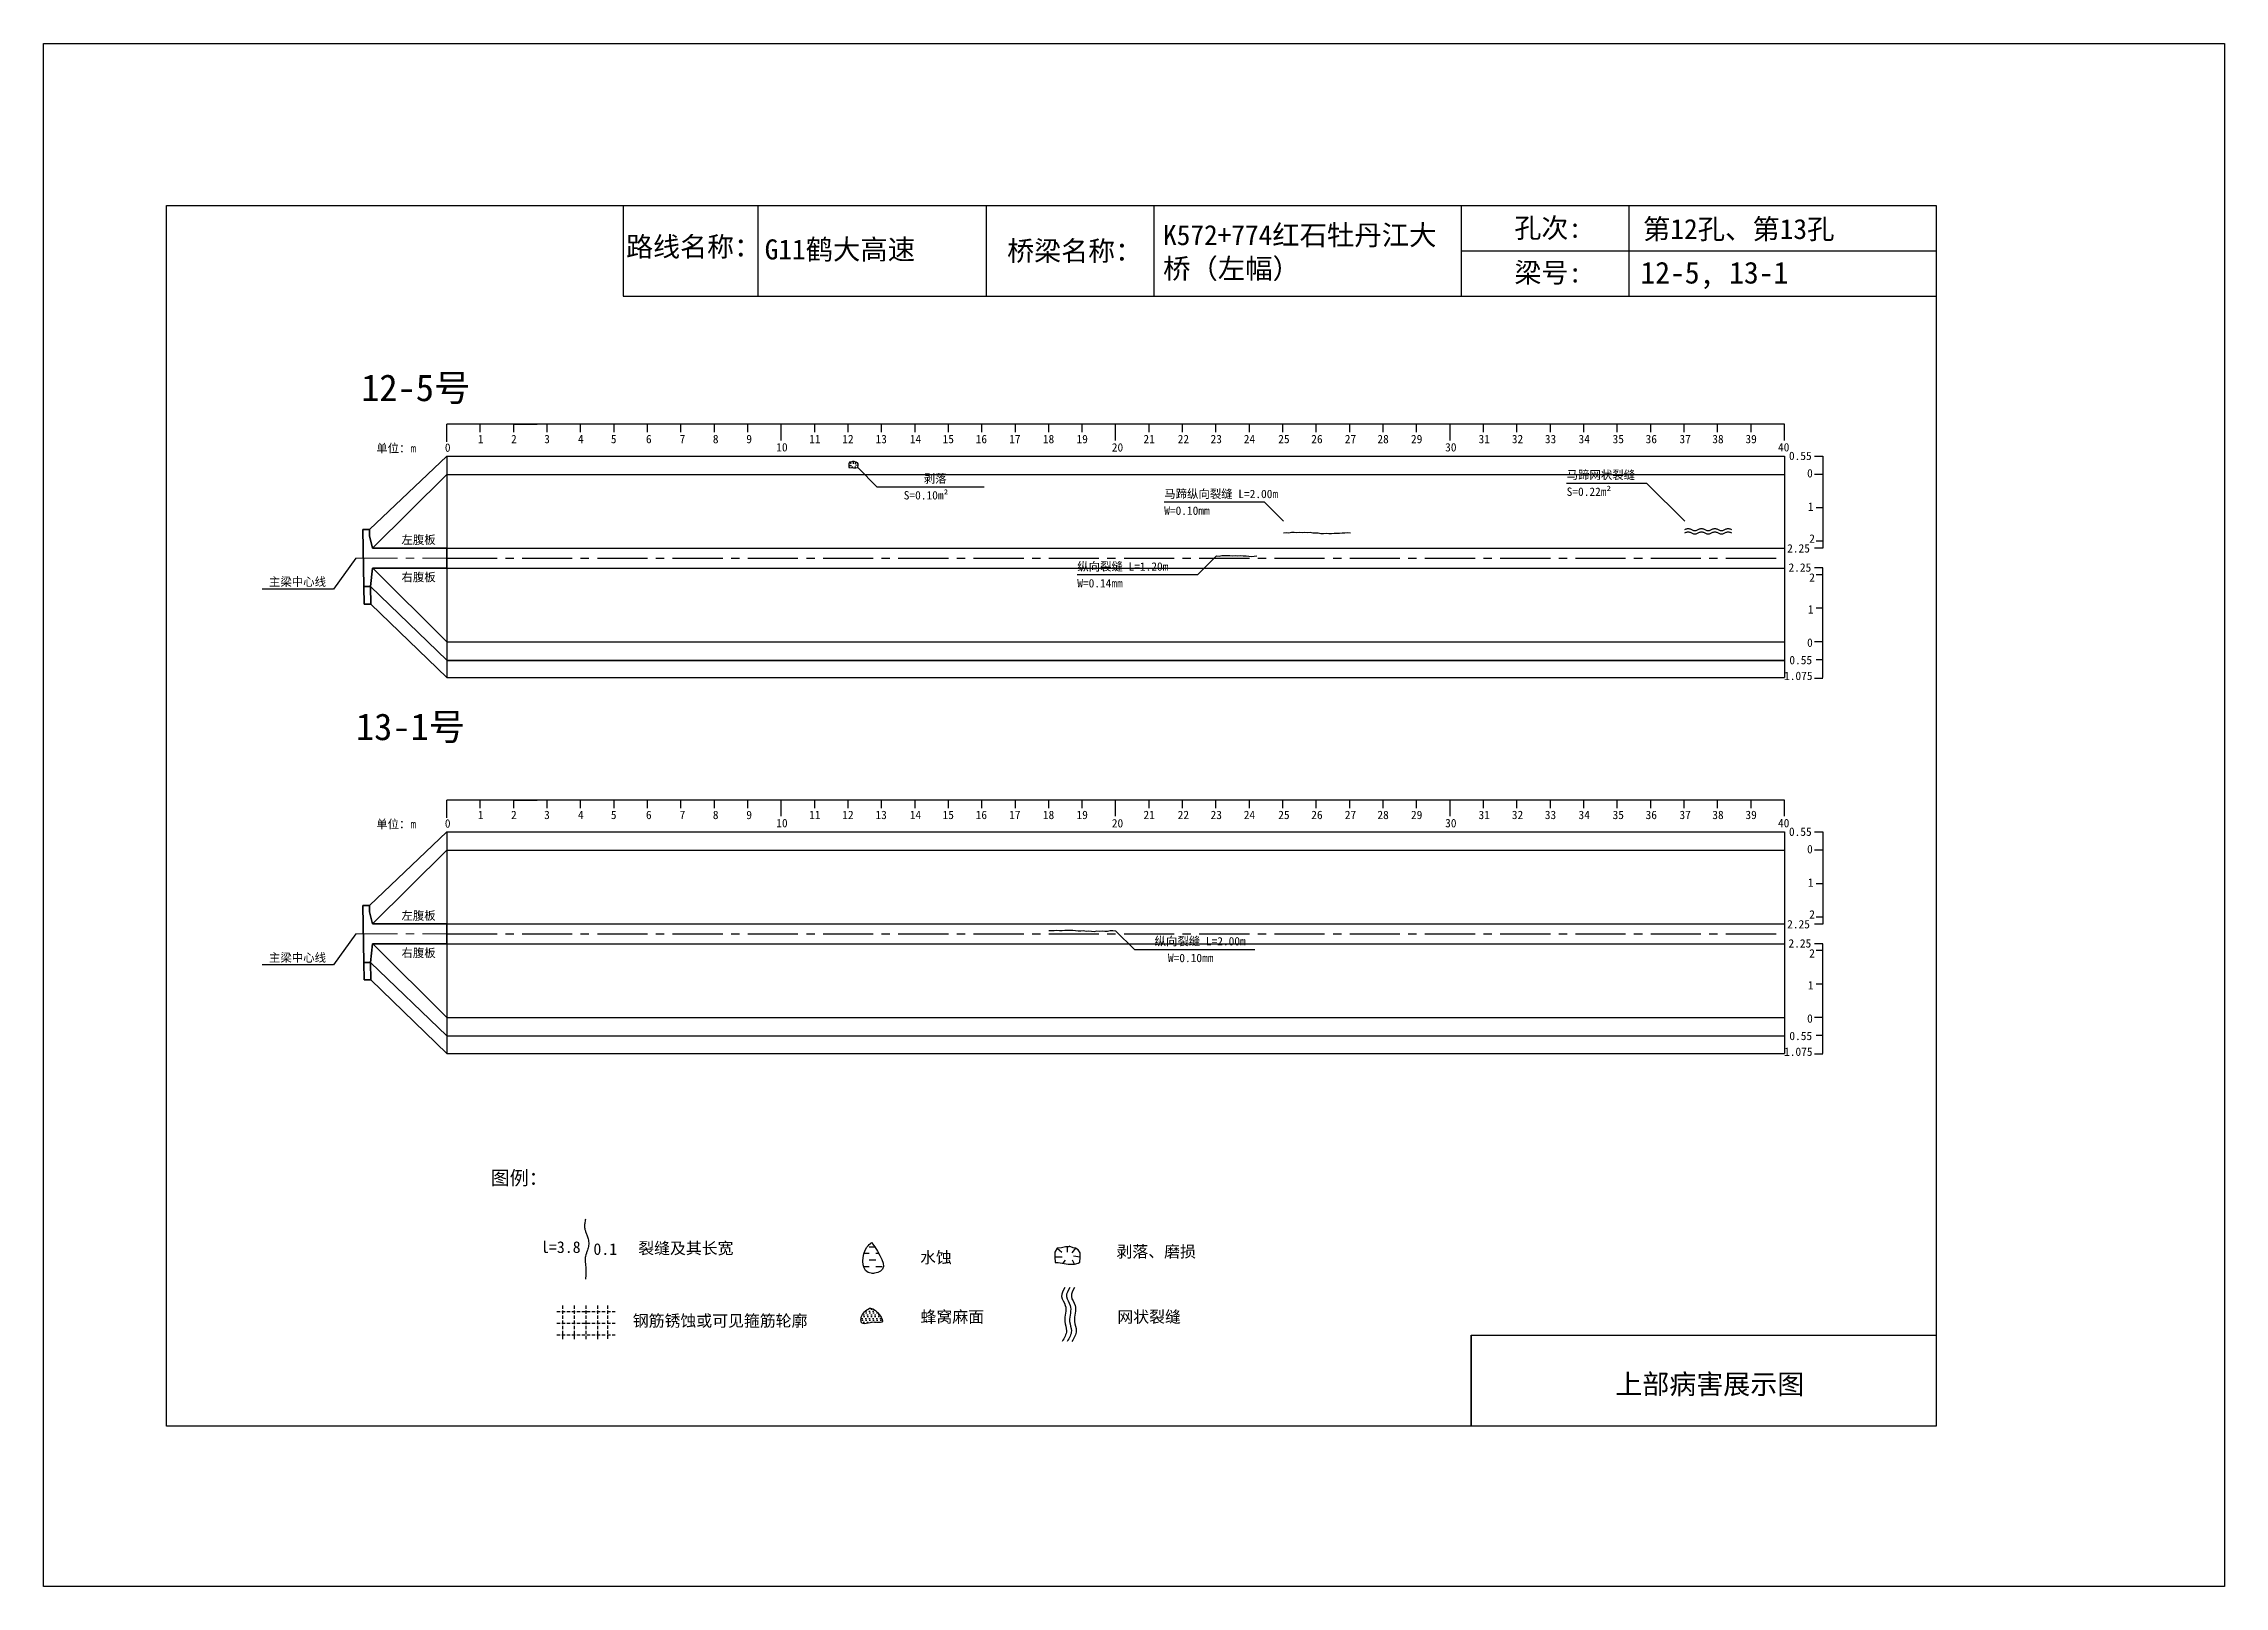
# Model space of a CAD drawing. Header units: millimetres. Extents: x -37 to 615, y -48 to 413.
import ezdxf

# ---------------------------------------------------------------- set-up
doc = ezdxf.new("R2010")
doc.units = ezdxf.units.MM
for name, pattern in [('CENTER', [2, 1.25, -0.25, 0.25, -0.25]), ('CENTER2', [1.125, 0.75, -0.125, 0.125, -0.125]), ('DASHED', [0.75, 0.5, -0.25])]:
    doc.linetypes.add(name, pattern=pattern)
for name, color, linetype in [('加固措施', 7, 'Continuous'), ('图层1', 7, 'Continuous'), ('病害', 5, 'Continuous'), ('轮廓', 3, 'Continuous')]:
    doc.layers.add(name, color=color, linetype=linetype)
doc.layers.add('虚线', color=7, linetype='Continuous', lineweight=30)
doc.styles.get("Standard").update_dxf_attribs({"font": ''})
doc.styles.add('汉字', font='')
doc.styles.get('Standard').set_extended_font_data('SimSun')
doc.styles.get('汉字').set_extended_font_data('SimSun')
pattern_1 = [(0, (-3997.7199, -288.9294), (0.55266586, 1.10533173), [0, -1.10533173])]
pattern_2 = [(0, (-6886.571, -700.7115), (0.55266586, 1.10533173), [0, -1.10533173])]
pattern_3 = [(0, (-3576.1421, -199.0757), (1.9895971, 1.9895971), [1.9895971, -1.9895971])]

# ---------------------------------------------------------------- blocks, each defined once
blk = doc.blocks.new('adfsd')
at = {"lineweight": -2, "ltscale": 0.5}
for p, q in [((1140.897, -3083.694), (1140.936, -3083.729)), ((1140.983, -3083.682), (1140.981, -3083.729)), ((1141.053, -3083.694), (1141.022, -3083.735)), ((1140.876, -3083.768), (1140.94, -3083.769)), ((1140.948, -3083.824), (1140.969, -3083.796)), ((1141.045, -3083.83), (1141.028, -3083.796)), ((1141.094, -3083.772), (1141.036, -3083.763))]:
    blk.add_line(p, q, dxfattribs=at)
blk.add_lwpolyline([(1141, -3083.682), (1140.967, -3083.682), (1140.934, -3083.69), (1140.897, -3083.694), (1140.876, -3083.727), (1140.876, -3083.768), (1140.88, -3083.818), (1140.905, -3083.818), (1140.991, -3083.83), (1141.045, -3083.83), (1141.078, -3083.822), (1141.09, -3083.814), (1141.094, -3083.772), (1141.094, -3083.735), (1141.078, -3083.707), (1141.053, -3083.694), (1141.033, -3083.69), (1141, -3083.678)], dxfattribs=at)
blk = doc.blocks.new('chi')
at = {"color": 0}
for p, q in [((1147.409, -3079.329), (1147.409, -3078.8)), ((1187.409, -3078.8), (1147.409, -3078.8)), ((1148.409, -3079.041), (1148.409, -3078.8)), ((1149.409, -3079.041), (1149.409, -3078.8)), ((1149.409, -3078.8), (1150.109, -3078.8)), ((1150.409, -3079.041), (1150.409, -3078.8)), ((1151.409, -3079.041), (1151.409, -3078.8)), ((1152.409, -3079.041), (1152.409, -3078.8)), ((1153.409, -3079.041), (1153.409, -3078.8)), ((1154.409, -3079.041), (1154.409, -3078.8)), ((1155.409, -3079.041), (1155.409, -3078.8)), ((1156.409, -3079.041), (1156.409, -3078.8)), ((1157.409, -3079.283), (1157.409, -3078.8)), ((1158.409, -3079.041), (1158.409, -3078.8)), ((1159.409, -3079.041), (1159.409, -3078.8)), ((1160.409, -3079.041), (1160.409, -3078.8)), ((1161.409, -3079.041), (1161.409, -3078.8)), ((1162.409, -3079.041), (1162.409, -3078.8)), ((1163.409, -3079.041), (1163.409, -3078.8)), ((1164.409, -3079.041), (1164.409, -3078.8)), ((1165.409, -3079.041), (1165.409, -3078.8)), ((1166.409, -3079.041), (1166.409, -3078.8)), ((1167.409, -3079.283), (1167.409, -3078.8)), ((1168.409, -3079.041), (1168.409, -3078.8)), ((1169.409, -3079.041), (1169.409, -3078.8)), ((1170.409, -3079.041), (1170.409, -3078.8)), ((1171.409, -3079.041), (1171.409, -3078.8)), ((1172.409, -3079.041), (1172.409, -3078.8)), ((1173.409, -3079.041), (1173.409, -3078.8)), ((1174.409, -3079.041), (1174.409, -3078.8)), ((1175.409, -3079.041), (1175.409, -3078.8)), ((1176.409, -3079.041), (1176.409, -3078.8)), ((1177.409, -3079.283), (1177.409, -3078.8)), ((1178.409, -3079.041), (1178.409, -3078.8)), ((1179.409, -3079.041), (1179.409, -3078.8)), ((1180.409, -3079.041), (1180.409, -3078.8)), ((1181.409, -3079.041), (1181.409, -3078.8)), ((1182.409, -3079.041), (1182.409, -3078.8)), ((1183.409, -3079.041), (1183.409, -3078.8)), ((1184.409, -3079.041), (1184.409, -3078.8)), ((1185.409, -3079.041), (1185.409, -3078.8)), ((1186.409, -3079.041), (1186.409, -3078.8)), ((1187.409, -3079.283), (1187.409, -3078.8))]:
    blk.add_line(p, q, dxfattribs=at)
for s, p in [('0', (1147.349, -3079.623)), ('1', (1148.339, -3079.368)), ('2', (1149.328, -3079.368)), ('3', (1150.319, -3079.368)), ('4', (1151.329, -3079.368)), ('5', (1152.313, -3079.368)), ('6', (1153.363, -3079.368)), ('7', (1154.37, -3079.368)), ('8', (1155.363, -3079.368)), ('9', (1156.363, -3079.368)), ('10', (1157.259, -3079.613)), ('11', (1158.242, -3079.368)), ('12', (1159.233, -3079.368)), ('13', (1160.227, -3079.368)), ('14', (1161.252, -3079.368)), ('15', (1162.233, -3079.368)), ('16', (1163.223, -3079.368)), ('17', (1164.224, -3079.368)), ('18', (1165.232, -3079.368)), ('19', (1166.238, -3079.368)), ('20', (1167.294, -3079.617)), ('21', (1168.24, -3079.368)), ('22', (1169.264, -3079.368)), ('23', (1170.247, -3079.368)), ('24', (1171.24, -3079.368)), ('25', (1172.271, -3079.368)), ('26', (1173.258, -3079.368)), ('27', (1174.261, -3079.368)), ('28', (1175.236, -3079.368)), ('29', (1176.24, -3079.368)), ('30', (1177.262, -3079.613)), ('31', (1178.261, -3079.368)), ('32', (1179.256, -3079.368)), ('33', (1180.243, -3079.368)), ('34', (1181.251, -3079.368)), ('35', (1182.269, -3079.368)), ('36', (1183.256, -3079.368)), ('37', (1184.269, -3079.368)), ('38', (1185.251, -3079.368)), ('39', (1186.242, -3079.368)), ('40', (1187.216, -3079.613))]:
    blk.add_text(s, height=0.25).set_placement(p)
blk = doc.blocks.new('kopp')
at = {"color": 0}
for p, q in [((1188.308, -3078.25), (1188.558, -3078.25)), ((1188.558, -3078.25), (1188.558, -3078.8)), ((1188.558, -3078.8), (1188.308, -3078.8)), ((1188.558, -3078.8), (1188.558, -3079.8)), ((1188.558, -3079.8), (1188.358, -3079.8)), ((1188.558, -3079.8), (1188.558, -3079.8)), ((1188.558, -3079.8), (1188.558, -3080.8)), ((1188.558, -3081.009), (1188.308, -3081.009)), ((1188.558, -3080.8), (1188.358, -3080.8)), ((1188.558, -3080.8), (1188.558, -3081.009)), ((1188.558, -3081.592), (1188.308, -3081.592)), ((1188.558, -3081.8), (1188.358, -3081.8)), ((1188.558, -3081.8), (1188.558, -3081.592)), ((1188.558, -3082.8), (1188.558, -3081.8)), ((1188.558, -3082.8), (1188.358, -3082.8)), ((1188.558, -3083.8), (1188.558, -3082.8)), ((1188.558, -3082.8), (1188.558, -3082.8)), ((1188.558, -3083.8), (1188.308, -3083.8)), ((1188.558, -3084.875), (1188.558, -3083.8)), ((1188.558, -3084.338), (1188.358, -3084.338)), ((1188.308, -3084.888), (1188.558, -3084.888))]:
    blk.add_line(p, q, dxfattribs=at)
for s, p in [('0.55', (1187.543, -3078.37)), ('0', (1188.086, -3078.891)), ('1', (1188.109, -3079.89)), ('2', (1188.15, -3080.842)), ('2.25', (1187.49, -3081.135)), ('2.25', (1187.53, -3081.708)), ('2', (1188.15, -3082.006)), ('1', (1188.109, -3082.959)), ('0', (1188.086, -3083.954)), ('0.55', (1187.556, -3084.474)), ('1.075', (1187.398, -3084.946))]:
    blk.add_text(s, height=0.25).set_placement(p)

msp = doc.modelspace()

# ---------------------------------------------------------------- hatches: boundary and pattern name
at = {"layer": '加固措施', "lineweight": -2}
h = msp.add_hatch(dxfattribs=at)
h.set_pattern_fill('DASH', color=256, scale=0.626645)
h.set_pattern_definition(pattern_3)
edge = h.paths.add_edge_path()
edge.add_spline(control_points=[(210.85, 54.88), (210.36, 54.45), (208.03, 52.39), (207.41, 44.9), (216.74, 46.23), (213.29, 51.3), (210.85, 54.88)], knot_values=[0, 0, 0, 0, 3.237042, 15.187225, 21.182779, 35.601669, 35.601669, 35.601669, 35.601669], degree=3, periodic=0)
h = msp.add_hatch(dxfattribs=at)
h.set_pattern_fill('DASH', color=256, scale=0.626645)
h.set_pattern_definition(pattern_3)
edge = h.paths.add_edge_path()
edge.add_spline(control_points=[(210.85, 54.88), (210.36, 54.45), (208.03, 52.39), (207.41, 44.9), (216.74, 46.23), (213.29, 51.3), (210.85, 54.88)], knot_values=[0, 0, 0, 0, 3.237042, 15.187225, 21.182779, 35.601669, 35.601669, 35.601669, 35.601669], degree=3, periodic=0)
h = msp.add_hatch(dxfattribs=at)
h.set_pattern_fill('DOTS', scale=0.696272)
h.set_pattern_definition(pattern_1)
edge = h.paths.add_edge_path()
edge.add_spline(control_points=[(210.19, 35.22), (209.15, 34.51), (207.68, 33.49), (207.52, 29.75), (211, 31.47), (215.72, 30.12), (212.21, 35.3), (210.31, 35.22), (210.19, 35.22)], knot_values=[0, 0, 0, 0, 5.205471, 7.397577, 12.944796, 16.169923, 23.88441, 24.400432, 24.400432, 24.400432, 24.400432], degree=3, periodic=0)
h = msp.add_hatch(dxfattribs=at)
h.set_pattern_fill('DOTS', scale=0.696272)
h.set_pattern_definition(pattern_1)
edge = h.paths.add_edge_path()
edge.add_spline(control_points=[(210.19, 35.22), (209.15, 34.51), (207.68, 33.49), (207.52, 29.75), (211, 31.47), (215.72, 30.12), (212.21, 35.3), (210.31, 35.22), (210.19, 35.22)], knot_values=[0, 0, 0, 0, 5.205471, 7.397577, 12.944796, 16.169923, 23.88441, 24.400432, 24.400432, 24.400432, 24.400432], degree=3, periodic=0)
at = {"layer": '病害', "lineweight": -2}
h = msp.add_hatch(dxfattribs=at)
h.set_pattern_fill('DOTS', color=4, scale=0.696272, style=0)
h.set_pattern_definition(pattern_2)
edge = h.paths.add_edge_path()
edge.add_spline(control_points=[(210.19, 35.22), (209.15, 34.51), (207.68, 33.49), (207.52, 29.75), (211, 31.47), (215.72, 30.12), (212.21, 35.3), (210.31, 35.22), (210.19, 35.22)], knot_values=[0, 0, 0, 0, 1.041094, 1.479515, 2.588959, 3.233985, 4.776882, 4.880086, 4.880086, 4.880086, 4.880086], degree=3, periodic=0)
h = msp.add_hatch(dxfattribs=at)
h.set_pattern_fill('DOTS', color=4, scale=0.696272, style=0)
h.set_pattern_definition(pattern_2)
edge = h.paths.add_edge_path()
edge.add_spline(control_points=[(210.19, 35.22), (209.15, 34.51), (207.68, 33.49), (207.52, 29.75), (211, 31.47), (215.72, 30.12), (212.21, 35.3), (210.31, 35.22), (210.19, 35.22)], knot_values=[0, 0, 0, 0, 1.041094, 1.479515, 2.588959, 3.233985, 4.776882, 4.880086, 4.880086, 4.880086, 4.880086], degree=3, periodic=0)

# ---------------------------------------------------------------- linework, layer by layer
at = {"color": 0, "linetype": 'ByBlock'}
for p, q in [((0, 364.85), (529.17, 364.85)), ((0, 0), (0, 364.85)), ((136.5, 364.85), (136.5, 337.72)), ((245.1, 364.85), (245.1, 337.72)), ((387.13, 364.85), (387.13, 337.72)), ((437.29, 364.79), (437.29, 337.66)), ((529.17, 364.85), (529.17, 0)), ((136.5, 337.72), (529.17, 337.72)), ((390.12, 0), (390.12, 27.12)), ((390.12, 27.12), (529.17, 27.12)), ((529.17, 0), (0, 0))]:
    msp.add_line(p, q, dxfattribs=at)
at = {"color": 0}
for p, q in [((60.65, 267.93), (83.82, 289.93)), ((83.82, 289.93), (83.82, 223.68)), ((83.82, 289.93), (483.82, 289.93)), ((483.82, 289.93), (483.82, 223.68)), ((61.57, 262.43), (83.82, 284.43)), ((83.82, 262.43), (483.82, 262.43)), ((483.82, 262.43), (483.82, 259.43)), ((56.57, 259.43), (49.96, 250.17)), ((61.64, 256.43), (83.82, 234.43)), ((83.82, 256.43), (483.82, 256.43)), ((49.96, 250.17), (28.63, 250.17)), ((60.99, 250.93), (83.82, 228.93)), ((61.09, 245.68), (83.82, 223.68)), ((83.82, 234.43), (483.82, 234.43)), ((83.82, 228.93), (483.82, 228.93)), ((83.82, 228.81), (483.82, 228.81)), ((83.82, 223.68), (483.82, 223.68)), ((60.65, 155.59), (83.82, 177.59)), ((83.82, 177.59), (83.82, 111.34)), ((83.82, 177.59), (483.82, 177.59)), ((483.82, 177.59), (483.82, 111.34)), ((61.57, 150.08), (83.82, 172.09)), ((83.82, 172.09), (483.82, 172.09)), ((83.82, 150.09), (483.82, 150.09)), ((483.82, 150.09), (483.82, 147.09)), ((56.57, 147.09), (49.96, 137.83)), ((61.64, 144.09), (83.82, 122.09)), ((83.82, 144.09), (483.82, 144.09)), ((49.96, 137.83), (28.63, 137.83)), ((60.99, 138.59), (83.82, 116.59)), ((61.09, 133.34), (83.82, 111.34)), ((83.82, 122.09), (483.82, 122.09)), ((83.82, 116.59), (483.82, 116.59)), ((83.82, 111.34), (483.82, 111.34))]:
    msp.add_line(p, q, dxfattribs=at)
at = {"color": 7}
for p, q in [((204, 287.13), (204.82, 287.12)), ((204.26, 288.08), (204.77, 287.64)), ((205.37, 288.24), (205.34, 287.64)), ((206.26, 288.08), (205.86, 287.56)), ((206.79, 287.08), (206.04, 287.2)), ((204.92, 286.42), (205.19, 286.78)), ((206.16, 286.35), (205.94, 286.78))]:
    msp.add_line(p, q, dxfattribs=at)
msp.add_line((83.82, 284.43), (483.82, 284.43))
at = {"color": 1, "linetype": 'CENTER2', "ltscale": 20}
for p, q in [((83.82, 259.43), (483.82, 259.43)), ((83.82, 147.09), (483.82, 147.09))]:
    msp.add_line(p, q, dxfattribs=at)
at = {"color": 1, "linetype": 'DASHED', "ltscale": 2}
for p, q in [((116.71, 34.25), (134.11, 34.25)), ((116.71, 34.25), (134.11, 34.25)), ((118.45, 35.99), (118.45, 25.55)), ((118.45, 35.99), (118.45, 25.55)), ((121.93, 35.99), (121.93, 25.55)), ((121.93, 35.99), (121.93, 25.55)), ((125.41, 35.99), (125.41, 25.55)), ((125.41, 35.99), (125.41, 25.55)), ((128.89, 35.99), (128.89, 25.55)), ((128.89, 35.99), (128.89, 25.55)), ((131.87, 36.02), (131.87, 25.57)), ((131.87, 36.02), (131.87, 25.57)), ((116.71, 30.77), (134.11, 30.77)), ((116.71, 30.77), (134.11, 30.77)), ((116.71, 27.29), (134.11, 27.29)), ((116.71, 27.29), (134.11, 27.29))]:
    msp.add_line(p, q, dxfattribs=at)
at = {"color": 3, "linetype": 'ByBlock'}
msp.add_lwpolyline([(-36.77, 413.19), (615.38, 413.19), (615.38, -47.93), (-36.77, -47.93)], close=True, dxfattribs=at)
at = {"color": 7}
for points in [[(205.58, 288.24), (205.16, 288.24), (204.74, 288.13), (204.26, 288.08), (204, 287.66), (204, 287.13), (204.05, 286.5), (204.37, 286.5), (205.47, 286.35), (206.16, 286.35), (206.58, 286.45), (206.74, 286.56), (206.79, 287.08), (206.79, 287.56), (206.58, 287.92), (206.26, 288.08), (206, 288.13), (205.58, 288.29)], [(206.79, 286.35), (212.45, 280.69), (244.45, 280.69)], [(454, 270.45), (442.69, 281.76), (418.69, 281.76)], [(334, 270.45), (328.34, 276.1), (298.34, 276.1)], [(454, 267.95), (454.2, 268.04), (454.4, 268.12), (454.6, 268.19), (454.8, 268.23), (455, 268.25), (455.2, 268.23), (455.4, 268.19), (455.6, 268.12), (455.8, 268.04), (456, 267.95), (456.2, 267.85), (456.4, 267.77), (456.6, 267.7), (456.8, 267.66), (457, 267.65), (457.2, 267.66), (457.4, 267.7), (457.6, 267.77), (457.8, 267.85), (458, 267.95), (458.2, 268.04), (458.4, 268.12), (458.6, 268.19), (458.8, 268.23), (459, 268.25), (459.2, 268.23), (459.4, 268.19), (459.6, 268.12), (459.8, 268.04), (460, 267.95), (460.2, 267.85), (460.4, 267.77), (460.6, 267.7), (460.8, 267.66), (461, 267.65), (461.2, 267.66), (461.4, 267.7), (461.6, 267.77), (461.8, 267.85), (462, 267.95), (462.2, 268.04), (462.4, 268.12), (462.6, 268.19), (462.8, 268.23), (463, 268.25), (463.2, 268.23), (463.4, 268.19), (463.6, 268.12), (463.8, 268.04), (464, 267.95), (464.2, 267.85), (464.4, 267.77), (464.6, 267.7), (464.8, 267.66), (465, 267.65), (465.2, 267.66), (465.4, 267.7), (465.6, 267.77), (465.8, 267.85), (466, 267.95), (466.2, 268.04), (466.4, 268.12), (466.6, 268.19), (466.8, 268.23), (467, 268.25), (467.2, 268.23), (467.4, 268.19), (467.6, 268.12), (467.8, 268.04), (468, 267.95)], [(334, 266.94), (334.8, 267.11), (335.6, 267), (336.4, 267.18), (337.2, 267.19), (338, 267.03), (338.8, 267.15), (339.6, 267.09), (340.4, 267.16), (341.2, 267.11), (342, 267.13), (342.8, 266.93), (343.6, 266.99), (344.4, 266.98), (345.2, 266.8), (346, 266.77), (346.8, 266.89), (347.6, 266.8), (348.4, 266.8), (349.2, 266.85), (350, 266.87), (350.8, 266.91), (351.6, 267), (352.4, 266.93), (353.2, 267.04), (354, 266.97)], [(454, 266.95), (454.2, 267.04), (454.4, 267.12), (454.6, 267.19), (454.8, 267.23), (455, 267.25), (455.2, 267.23), (455.4, 267.19), (455.6, 267.12), (455.8, 267.04), (456, 266.95), (456.2, 266.85), (456.4, 266.77), (456.6, 266.7), (456.8, 266.66), (457, 266.65), (457.2, 266.66), (457.4, 266.7), (457.6, 266.77), (457.8, 266.85), (458, 266.95), (458.2, 267.04), (458.4, 267.12), (458.6, 267.19), (458.8, 267.23), (459, 267.25), (459.2, 267.23), (459.4, 267.19), (459.6, 267.12), (459.8, 267.04), (460, 266.95), (460.2, 266.85), (460.4, 266.77), (460.6, 266.7), (460.8, 266.66), (461, 266.65), (461.2, 266.66), (461.4, 266.7), (461.6, 266.77), (461.8, 266.85), (462, 266.95), (462.2, 267.04), (462.4, 267.12), (462.6, 267.19), (462.8, 267.23), (463, 267.25), (463.2, 267.23), (463.4, 267.19), (463.6, 267.12), (463.8, 267.04), (464, 266.95), (464.2, 266.85), (464.4, 266.77), (464.6, 266.7), (464.8, 266.66), (465, 266.65), (465.2, 266.66), (465.4, 266.7), (465.6, 266.77), (465.8, 266.85), (466, 266.95), (466.2, 267.04), (466.4, 267.12), (466.6, 267.19), (466.8, 267.23), (467, 267.25), (467.2, 267.23), (467.4, 267.19), (467.6, 267.12), (467.8, 267.04), (468, 266.95)], [(314, 260.05), (308.34, 254.4), (272.34, 254.4)], [(314, 260.1), (314.8, 260.01), (315.6, 260.15), (316.4, 260.23), (317.2, 260.19), (318, 260.16), (318.8, 260.12), (319.6, 260.23), (320.4, 260.14), (321.2, 260.18), (322, 260.11), (322.8, 260.12), (323.6, 260.02), (324.4, 259.91), (325.2, 260.04), (326, 260.05)], [(263.8, 148.07), (264.6, 148.1), (265.4, 148.11), (266.2, 148.19), (267, 148.14), (267.8, 148.12), (268.6, 148.25), (269.4, 148.2), (270.2, 148.16), (271, 148.17), (271.8, 148.07), (272.6, 148.04), (273.4, 148.03), (274.2, 148.11), (275, 147.93), (275.8, 148.02), (276.6, 147.92), (277.4, 147.83), (278.2, 147.98), (279, 147.9), (279.8, 148.01), (280.6, 147.95), (281.4, 147.91), (282.2, 148.07), (283, 148.14), (283.8, 148.05)], [(283.8, 148.05), (289.46, 142.4), (325.46, 142.4)]]:
    msp.add_lwpolyline(points, dxfattribs=at)
for points in [[(268.59, 41.36), (268.08, 40.47), (267.03, 38.67), (269.71, 35.55), (267.97, 31.9), (269.63, 28.26), (268.46, 26.35), (267.82, 25.31)], [(268.59, 41.36), (268.08, 40.47), (267.03, 38.67), (269.71, 35.55), (267.97, 31.9), (269.63, 28.26), (268.46, 26.35), (267.82, 25.31)], [(270.07, 41.36), (269.55, 40.47), (268.51, 38.67), (271.18, 35.55), (269.44, 31.9), (271.1, 28.26), (269.94, 26.35), (269.3, 25.31)], [(270.07, 41.36), (269.55, 40.47), (268.51, 38.67), (271.18, 35.55), (269.44, 31.9), (271.1, 28.26), (269.94, 26.35), (269.3, 25.31)], [(271.52, 41.36), (271, 40.47), (269.96, 38.67), (272.63, 35.55), (270.89, 31.9), (272.55, 28.26), (271.39, 26.35), (270.75, 25.31)], [(271.52, 41.36), (271, 40.47), (269.96, 38.67), (272.63, 35.55), (270.89, 31.9), (272.55, 28.26), (271.39, 26.35), (270.75, 25.31)]]:
    msp.add_open_spline(points, degree=3, knots=[0, 0, 0, 0, 2.808133, 5.677796, 10.461234, 13.324406, 16.732801, 16.732801, 16.732801, 16.732801])
at = {"lineweight": -2}
msp.add_open_spline([(210.19, 35.22), (209.15, 34.51), (207.68, 33.49), (207.52, 29.75), (211, 31.47), (215.72, 30.12), (212.21, 35.3), (210.31, 35.22), (210.19, 35.22)], degree=3, knots=[0, 0, 0, 0, 3.624423, 5.150725, 9.013098, 11.258664, 16.630045, 16.989336, 16.989336, 16.989336, 16.989336], dxfattribs=at)
msp.add_open_spline([(210.19, 35.22), (209.15, 34.51), (207.68, 33.49), (207.52, 29.75), (211, 31.47), (215.72, 30.12), (212.21, 35.3), (210.31, 35.22), (210.19, 35.22)], degree=3, knots=[0, 0, 0, 0, 3.624423, 5.150725, 9.013098, 11.258664, 16.630045, 16.989336, 16.989336, 16.989336, 16.989336], dxfattribs=at)
at = {"layer": '加固措施', "lineweight": -2}
msp.add_open_spline([(210.85, 54.88), (210.36, 54.45), (208.03, 52.39), (207.41, 44.9), (216.74, 46.23), (213.29, 51.3), (210.85, 54.88)], degree=3, knots=[0, 0, 0, 0, 2.028466, 9.51698, 13.274057, 22.309569, 22.309569, 22.309569, 22.309569], dxfattribs=at)
msp.add_open_spline([(210.85, 54.88), (210.36, 54.45), (208.03, 52.39), (207.41, 44.9), (216.74, 46.23), (213.29, 51.3), (210.85, 54.88)], degree=3, knots=[0, 0, 0, 0, 2.028466, 9.51698, 13.274057, 22.309569, 22.309569, 22.309569, 22.309569], dxfattribs=at)
at = {"layer": '图层1', "lineweight": -2}
msp.add_open_spline([(125.25, 61.82), (125.22, 61.61), (125.18, 61.39), (125.07, 60.75), (125.02, 60.35), (124.99, 59.78), (125, 59.6), (125.02, 59.31), (125.03, 59.21), (125.06, 59), (125.09, 58.89), (125.19, 58.51), (125.29, 58.21), (125.54, 57.57), (125.69, 57.22), (125.96, 56.46), (126.09, 56.04), (126.21, 55.34), (126.24, 55.06), (126.25, 54.51), (126.23, 54.25), (126.16, 53.74), (126.11, 53.5), (126, 53.03), (125.93, 52.81), (125.76, 52.25), (125.64, 51.93), (125.45, 51.33), (125.36, 51.04), (125.27, 50.66), (125.24, 50.54), (125.21, 50.32), (125.2, 50.23), (125.18, 50.03), (125.17, 49.92), (125.17, 49.54), (125.18, 49.25), (125.23, 48.62), (125.27, 48.29), (125.33, 47.7), (125.35, 47.46), (125.38, 47), (125.39, 46.78), (125.4, 46.36), (125.4, 46.16), (125.39, 45.54), (125.37, 45.14), (125.32, 44.45), (125.3, 44.15), (125.27, 43.85)], degree=3, knots=[0, 0, 0, 0, 0.93103, 0.93103, 2.904338, 2.904338, 3.933552, 3.933552, 4.598026, 4.598026, 5.2625, 5.2625, 6.799065, 6.799065, 8.335629, 8.335629, 9.872194, 9.872194, 10.744529, 10.744529, 11.616864, 11.616864, 12.4892, 12.4892, 13.361535, 13.361535, 14.755665, 14.755665, 16.149795, 16.149795, 16.835641, 16.835641, 17.410365, 17.410365, 17.98509, 17.98509, 19.45733, 19.45733, 20.929571, 20.929571, 21.910052, 21.910052, 22.722819, 22.722819, 23.535585, 23.535585, 25.161117, 25.161117, 26.428502, 26.428502, 26.428502, 26.428502], dxfattribs=at)
msp.add_open_spline([(125.25, 61.82), (125.22, 61.61), (125.18, 61.39), (125.07, 60.75), (125.02, 60.35), (124.99, 59.78), (125, 59.6), (125.02, 59.31), (125.03, 59.21), (125.06, 59), (125.09, 58.89), (125.19, 58.51), (125.29, 58.21), (125.54, 57.57), (125.69, 57.22), (125.96, 56.46), (126.09, 56.04), (126.21, 55.34), (126.24, 55.06), (126.25, 54.51), (126.23, 54.25), (126.16, 53.74), (126.11, 53.5), (126, 53.03), (125.93, 52.81), (125.76, 52.25), (125.64, 51.93), (125.45, 51.33), (125.36, 51.04), (125.27, 50.66), (125.24, 50.54), (125.21, 50.32), (125.2, 50.23), (125.18, 50.03), (125.17, 49.92), (125.17, 49.54), (125.18, 49.25), (125.23, 48.62), (125.27, 48.29), (125.33, 47.7), (125.35, 47.46), (125.38, 47), (125.39, 46.78), (125.4, 46.36), (125.4, 46.16), (125.39, 45.54), (125.37, 45.14), (125.32, 44.45), (125.3, 44.15), (125.27, 43.85)], degree=3, knots=[0, 0, 0, 0, 0.93103, 0.93103, 2.904338, 2.904338, 3.933552, 3.933552, 4.598026, 4.598026, 5.2625, 5.2625, 6.799065, 6.799065, 8.335629, 8.335629, 9.872194, 9.872194, 10.744529, 10.744529, 11.616864, 11.616864, 12.4892, 12.4892, 13.361535, 13.361535, 14.755665, 14.755665, 16.149795, 16.149795, 16.835641, 16.835641, 17.410365, 17.410365, 17.98509, 17.98509, 19.45733, 19.45733, 20.929571, 20.929571, 21.910052, 21.910052, 22.722819, 22.722819, 23.535585, 23.535585, 25.161117, 25.161117, 26.428502, 26.428502, 26.428502, 26.428502], dxfattribs=at)
at = {"layer": '病害', "color": 5}
for p, q in [((136.5, 364.85), (136.5, 337.72)), ((245.1, 364.85), (245.1, 337.72)), ((387.13, 364.85), (387.13, 337.72)), ((529.17, 364.85), (529.17, 337.72)), ((136.5, 337.72), (386.58, 337.72)), ((386.58, 337.72), (529.17, 337.72)), ((390.12, 27.12), (529.17, 27.12)), ((390.12, 27.12), (390.12, 0)), ((529.17, 27.12), (529.17, 0))]:
    msp.add_line(p, q, dxfattribs=at)
at = {"layer": '病害', "color": 0}
for p, q in [((176.83, 364.85), (176.83, 337.72)), ((295.25, 364.85), (295.25, 337.72)), ((387.14, 351.23), (529.17, 351.23))]:
    msp.add_line(p, q, dxfattribs=at)
at = {"layer": '虚线', "linetype": 'CENTER', "lineweight": 18, "ltscale": 10}
for p, q in [((56.57, 259.43), (83.82, 259.43)), ((56.57, 147.09), (83.82, 147.09))]:
    msp.add_line(p, q, dxfattribs=at)
at = {"layer": '轮廓', "color": 5, "lineweight": 35}
for p, q in [((58.99, 250.93), (58.65, 267.93)), ((58.65, 267.93), (60.65, 267.93)), ((60.69, 266.05), (60.65, 267.93)), ((61.57, 262.43), (60.69, 266.05)), ((83.82, 262.43), (61.57, 262.43)), ((83.82, 256.43), (83.82, 262.43)), ((60.99, 250.93), (61.63, 256.43)), ((83.82, 256.43), (61.63, 256.43)), ((58.99, 250.93), (60.99, 250.93)), ((59.09, 245.68), (58.99, 250.93)), ((61.09, 245.68), (60.99, 250.93)), ((59.09, 245.68), (61.09, 245.68)), ((58.99, 138.59), (58.65, 155.59)), ((58.65, 155.59), (60.65, 155.59)), ((60.69, 153.71), (60.65, 155.59)), ((61.57, 150.08), (60.69, 153.71)), ((83.82, 150.08), (61.57, 150.08)), ((83.82, 144.08), (83.82, 150.08)), ((60.99, 138.59), (61.63, 144.09)), ((83.82, 144.09), (61.63, 144.09)), ((58.99, 138.59), (60.99, 138.59)), ((59.09, 133.34), (58.99, 138.59)), ((61.09, 133.34), (60.99, 138.59)), ((59.09, 133.34), (61.09, 133.34))]:
    msp.add_line(p, q, dxfattribs=at)

# ---------------------------------------------------------------- block references
at = {"color": 0}
for name, p, xscale, yscale, zscale in [('chi', (-11390.27, 31087.43), 9.999999999994273, 9.999999999994273, 9.999999999994273), ('kopp', (-11390.27, 31072.43), 9.999999999994273, 9.999999999994273, 9.999999999994273), ('chi', (-11390.27, 30975.09), 9.999999999994273, 9.999999999994273, 9.999999999994273), ('kopp', (-11390.27, 30960.09), 9.999999999994273, 9.999999999994273, 9.999999999994273), ('adfsd', (-39452.38, 107407.64), 34.81359766870787, 34.81359766870787, 34.81359766870787), ('adfsd', (-39452.38, 107407.64), 34.81359766870787, 34.81359766870787, 34.81359766870787)]:
    msp.add_blockref(name, p, dxfattribs=dict(at, xscale=xscale, yscale=yscale, zscale=zscale))

# ---------------------------------------------------------------- texts
for s, p in [('单位：m', (62.7, 290.99)), ('左腹板', (70.24, 263.64)), ('右腹板', (70.24, 252.47)), ('主梁中心线', (30.63, 251.08)), ('单位：m', (62.7, 178.65)), ('左腹板', (70.24, 151.3)), ('主梁中心线', (30.63, 138.73)), ('右腹板', (70.24, 140.13))]:
    msp.add_text(s, height=2.5).set_placement(p)
at = {"color": 7}
for s, p in [('剥落', (226.45, 281.94)), ('S=0.22m²', (418.69, 278.01)), ('马蹄网状裂缝', (418.69, 283.01)), ('S=0.10m²', (220.45, 276.94)), ('W=0.10mm', (298.34, 272.35)), ('马蹄纵向裂缝 L=2.00m', (298.34, 277.35)), ('纵向裂缝 L=1.20m', (272.34, 255.65)), ('W=0.14mm', (272.34, 250.65)), ('纵向裂缝 L=2.00m', (295.46, 143.65)), ('W=0.10mm', (299.46, 138.65))]:
    msp.add_text(s, height=2.5, dxfattribs=at).set_placement(p)
at = {"linetype": 'ByBlock', "attachment_point": 1, "style": '汉字'}
for s, insert, char_height, width in [('K572+774红石牡丹江大桥（左幅）', (298, 358.97), 6, 87.5474), ('{\\C0;第12孔、第13孔}', (441.52, 360.78), 6, 77.4135), ('{\\C0;G11鹤大高速}', (178.87, 354.68), 6, 62.8604), ('{\\C0;12-5, 13-1}', (440.75, 347.98), 6.5, 84.1186), ('{\\C0;12-5号}', (58.2, 314.34), 8, 49.3496), ('{\\C0;13-1号}', (56.63, 213.01), 8, 49.3496)]:
    msp.add_mtext(s, dxfattribs=dict(at, insert=insert, char_height=char_height, width=width))
at = {"layer": '图层1', "style": '汉字'}
for s, p in [('孔次:', (403.05, 355.16)), ('路线名称：', (137.42, 349.54)), ('桥梁名称：', (251.38, 348.29)), ('梁号:', (403.08, 341.8)), ('上部病害展示图', (433.23, 9.56))]:
    msp.add_text(s, height=5.918, dxfattribs=at).set_placement(p)
at = {"layer": '图层1', "lineweight": -2, "attachment_point": 1}
for s, insert, char_height in [('图例：', (96.91, 76.23), 4.178), ('图例：', (96.91, 76.23), 4.178), ('l=3.8', (111.98, 55.21), 3.481), ('l=3.8', (111.98, 55.21), 3.481), ('0.1', (127.65, 54.63), 3.481), ('0.1', (127.65, 54.63), 3.481), ('裂缝及其长宽', (141.05, 54.88), 3.481), ('裂缝及其长宽', (141.05, 54.88), 3.481), ('水蚀', (225.33, 52.14), 3.481), ('水蚀', (225.33, 52.14), 3.481), ('剥落、磨损', (284.06, 53.89), 3.481), ('剥落、磨损', (284.06, 53.89), 3.481), ('钢筋锈蚀或可见箍筋轮廓', (139.42, 33.21), 3.4814), ('钢筋锈蚀或可见箍筋轮廓', (139.42, 33.21), 3.4814), ('蜂窝麻面', (225.48, 34.38), 3.481), ('蜂窝麻面', (225.48, 34.38), 3.481), ('网状裂缝', (284.32, 34.39), 3.481), ('网状裂缝', (284.32, 34.39), 3.481)]:
    msp.add_mtext(s, dxfattribs=dict(at, insert=insert, char_height=char_height))

doc.saveas('drawing.dxf')
